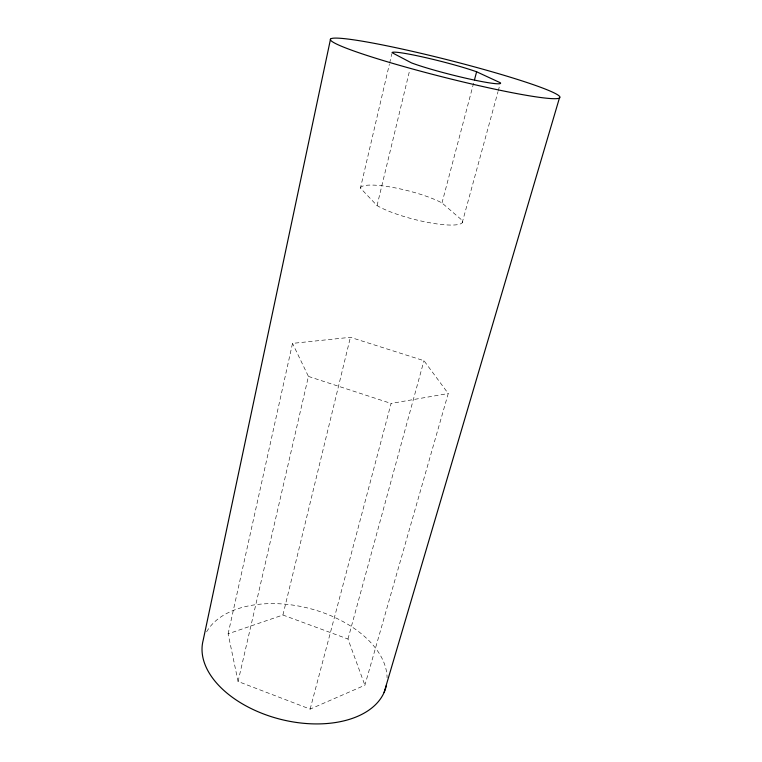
<?xml version="1.0" encoding="UTF-8"?>
<svg xmlns="http://www.w3.org/2000/svg" width="762" height="762" viewBox="0 0 762 762"><rect width="100%" height="100%" fill="white"/><g stroke="black" fill="none" stroke-linecap="round" stroke-linejoin="round"><path stroke-width="0.57" stroke-dasharray="3.81 2.86" d="M228.114 633.822L292.522 343.386L350.396 337.309L423.958 360.693L448.237 393.525L364.884 685.228L310.134 709.117L238.077 681.485L228.114 633.822L282.912 615.02L347.967 639.032L364.884 685.228M238.077 681.485L308.429 376.418L292.522 343.386M360.436 188.1A46.053 8.944 14.1 0 1 392.687 187.404A46.053 8.944 14.1 0 1 441.979 202.949L462.725 220.809A47.635 9.573 14.3 0 1 430.197 222.837A47.635 9.573 14.3 0 1 377.057 205.588L360.436 188.1L389.372 64.256M389.639 63.094L391.811 53.835M377.057 205.588L409.518 70.933M282.912 615.02L350.396 337.309M441.979 202.949L473.878 82.134M310.134 709.117L391.087 403.441L448.237 393.525M347.967 639.032L423.958 360.693M462.191 222.79L498.034 91.592M498.243 90.792L499.901 84.744M308.429 376.418L391.087 403.441M206.616 631.86A94.336 57.283 14.2 0 1 308.791 608.276A94.336 57.283 14.2 0 1 387.077 677.77"/><path stroke-width="1.14" d="M330.508 39.157L203.14 640.432A94.336 57.283 14.2 0 0 281.235 719.48A94.336 57.283 14.2 0 0 386.267 685.819M474.488 79.829L476.612 71.78A48.263 3.553 14.2 0 0 424.539 57.379A48.263 3.553 14.2 0 0 392.078 52.683L411.461 62.875A50.006 3.81 14.2 0 0 467.897 78.676A50.006 3.81 14.2 0 0 500.424 82.81L476.612 71.78M384.096 692.448L559.422 98.05A118.396 8.906 14.2 0 0 398.069 48.168A118.396 8.906 14.2 0 0 378.114 58.979A118.396 8.906 14.2 0 0 559.422 98.05"/></g></svg>
